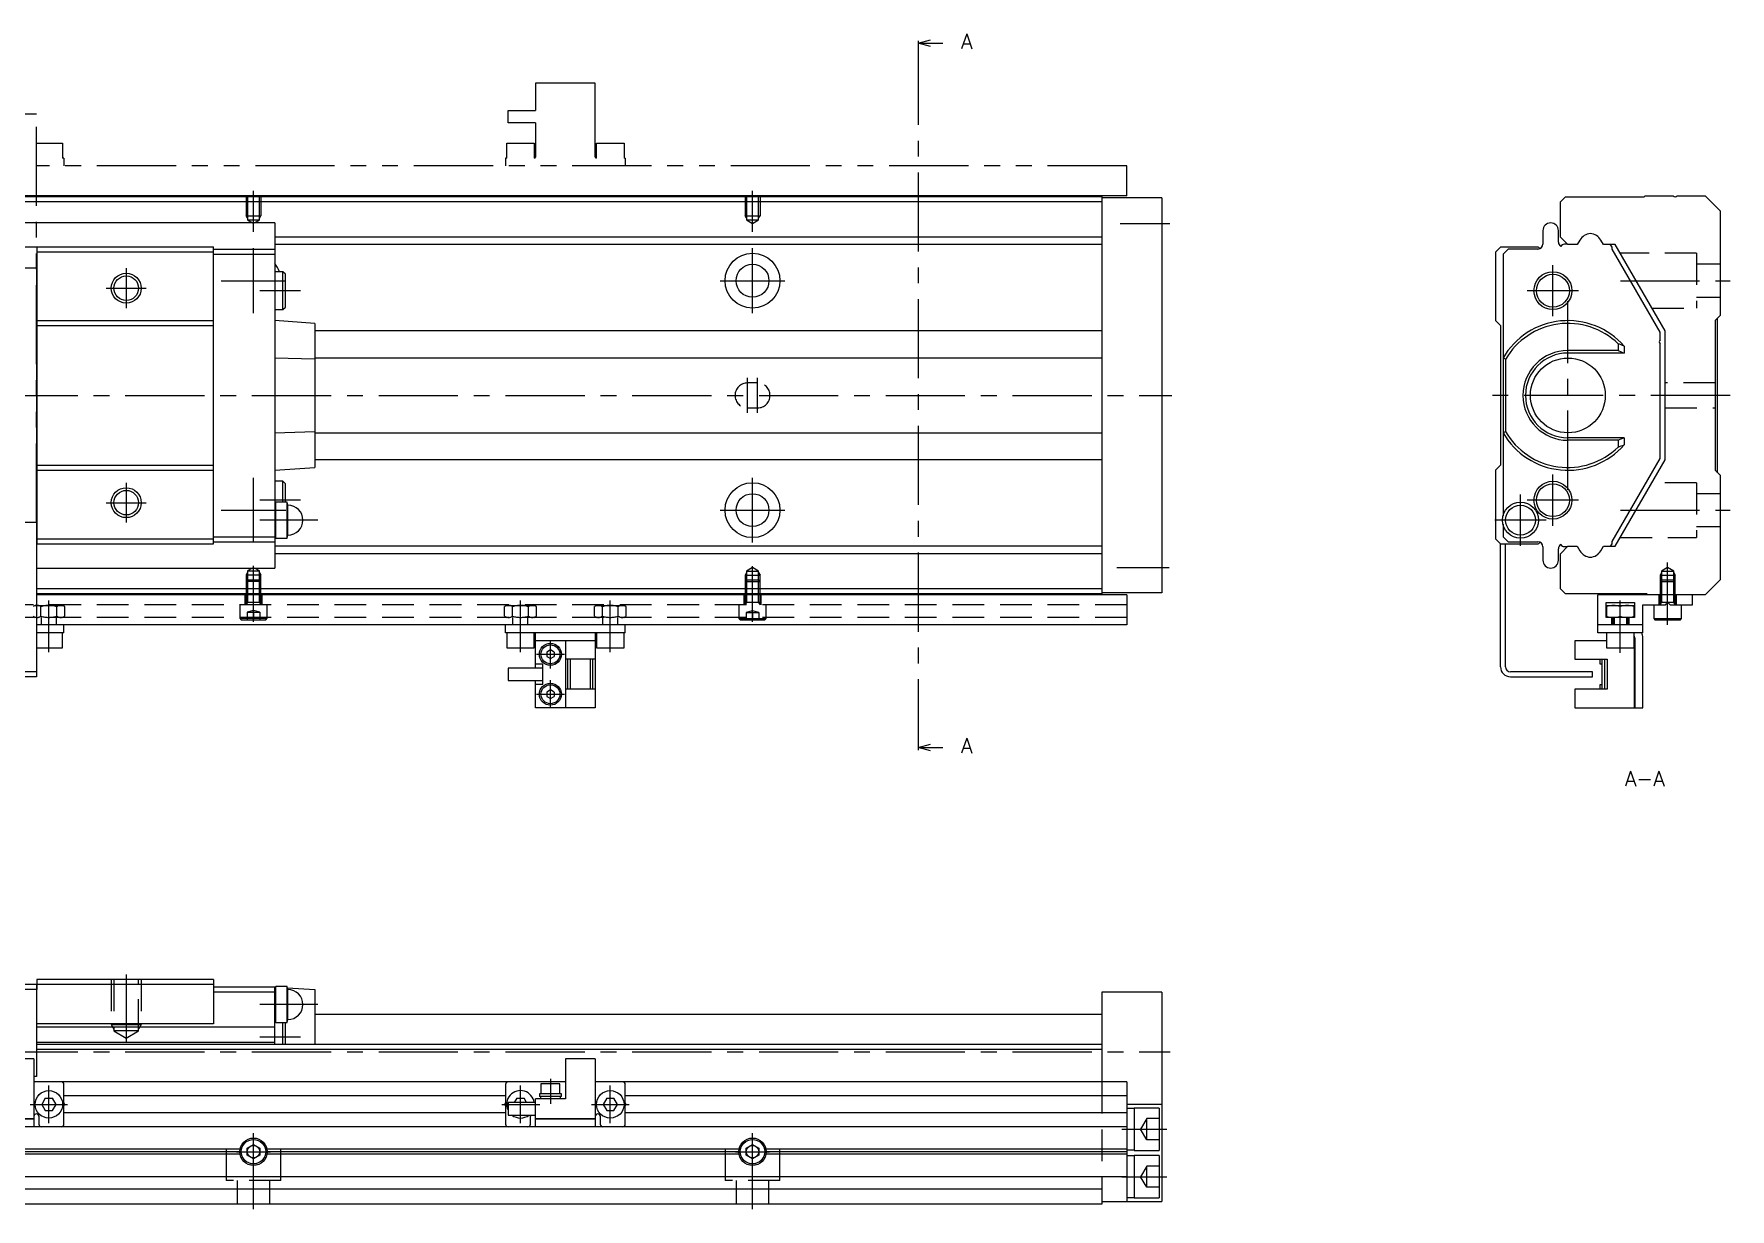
# Model space of a CAD drawing. Extents: x -4 to 749, y -8 to 245.
# Drawn here: x 409.3 to 749.2, y 9 to 244.6 of the extents above; entities that cross this region are included whole.
import ezdxf

# ---------------------------------------------------------------- set-up
doc = ezdxf.new("R2010")
doc.units = 0
doc.header["$LTSCALE"] = 0.5
for name, pattern in [('CENTER', [50.8, 31.75, -6.35, 6.35, -6.35]), ('DASHED', [19.05, 12.7, -6.35]), ('PHANTOM', [63.5, 31.75, -6.35, 6.35, -6.35, 6.35, -6.35])]:
    doc.linetypes.add(name, pattern=pattern)
for name, color, linetype in [('MSM_CENTER', 1, 'CENTER'), ('MSM_CONTINUOUS', 7, 'CONTINUOUS'), ('MSM_DASHED', 4, 'DASHED'), ('MSM_IMAGINARY', 6, 'PHANTOM'), ('MSM_NARROW', 5, 'CONTINUOUS'), ('MSM_PART_NUMBER', 7, 'CONTINUOUS')]:
    doc.layers.add(name, color=color, linetype=linetype)
doc.styles.get("Standard").update_dxf_attribs({"font": 'txt.shx', "height": 3, "bigfont": 'bigfont.shx'})

msp = doc.modelspace()

# ---------------------------------------------------------------- linework, layer by layer
at = {"layer": 'MSM_CENTER'}
for p, q in [((586.46, 242.23), (586.46, 102.02)), ((453.3, 204.91), (453.3, 213.12)), ((553.3, 204.91), (553.3, 213.12)), ((626.98, 206.62), (636.92, 206.62)), ((453.3, 188.62), (453.3, 201.62)), ((553.3, 188.62), (553.3, 201.62)), ((427.8, 197.62), (427.8, 189.62)), ((713.69, 188), (713.69, 198.25)), ((446.8, 195.12), (459.8, 195.12)), ((546.8, 195.12), (559.8, 195.12)), ((727.22, 195.12), (749.19, 195.12)), ((423.8, 193.62), (431.8, 193.62)), ((462.7, 193.12), (454.6, 193.12)), ((718.82, 193.12), (708.56, 193.12)), ((716.69, 153.22), (716.69, 191.02)), ((552.3, 168.62), (552.3, 175.62)), ((554.3, 168.62), (554.3, 175.62)), ((-4.2, 172.12), (637.3, 172.12)), ((749.19, 172.12), (701.19, 172.12)), ((427.8, 154.62), (427.8, 146.62)), ((453.3, 142.62), (453.3, 155.62)), ((553.3, 142.62), (553.3, 155.62)), ((713.69, 146), (713.69, 156.25)), ((423.8, 150.62), (431.8, 150.62)), ((462.7, 151.12), (454.6, 151.12)), ((707.19, 142), (707.19, 152.25)), ((718.82, 151.12), (708.56, 151.12)), ((446.8, 149.12), (459.8, 149.12)), ((466.2, 147.12), (454.6, 147.12)), ((546.8, 149.12), (559.8, 149.12)), ((712.32, 147.12), (702.06, 147.12)), ((727.22, 149.12), (749.19, 149.12)), ((453.3, 126.74), (453.3, 137.93)), ((553.3, 126.72), (553.3, 137.91)), ((626.3, 137.62), (636.8, 137.62)), ((736.68, 126.12), (736.68, 138.63)), ((412.3, 120.62), (412.3, 131.02)), ((506.8, 120.62), (506.8, 131.02)), ((524.8, 120.62), (524.8, 131.02)), ((727.19, 120.52), (727.19, 131.02)), ((512.8, 117.41), (512.8, 123.03)), ((509.99, 120.22), (515.61, 120.22)), ((509.99, 112.22), (515.61, 112.22)), ((512.8, 109.41), (512.8, 115.03)), ((427.8, 56), (427.8, 42.3)), ((466.2, 50), (454.6, 50)), ((462.7, 43.5), (454.6, 43.5)), ((-4.2, 40.5), (637, 40.5)), ((512.8, 35.1), (512.8, 30.1)), ((412.3, 26.25), (412.3, 33.75)), ((506.8, 26.25), (506.8, 33.75)), ((524.8, 26.25), (524.8, 33.75)), ((408.55, 30), (416.05, 30)), ((503.05, 30), (510.69, 30)), ((521.05, 30), (528.55, 30)), ((453.3, 9), (453.3, 24.25)), ((553.3, 9), (553.3, 24.25)), ((627.3, 25), (636.3, 25)), ((449.92, 20.5), (456.68, 20.5)), ((549.92, 20.5), (556.68, 20.5)), ((627.3, 15.5), (636.3, 15.5))]:
    msp.add_line(p, q, dxfattribs=at)
at = {"layer": 'MSM_CONTINUOUS'}
for p, q in [((586.46, 242.73), (588.96, 243.4)), ((586.46, 243.23), (586.46, 242.23)), ((586.46, 242.73), (591.46, 242.73)), ((588.96, 242.06), (586.46, 242.73)), ((623.3, 212.12), (183.3, 212.12)), ((623.3, 211.92), (183.3, 211.92)), ((623.3, 210.92), (183.3, 210.92)), ((623.3, 212.12), (623.3, 132.12)), ((635.3, 211.72), (623.3, 211.72)), ((635.3, 211.72), (635.3, 132.52)), ((715.19, 210.92), (716.19, 211.92)), ((715.19, 203.87), (715.19, 210.92)), ((716.19, 211.92), (731.99, 211.92)), ((731.99, 211.92), (732.19, 212.12)), ((732.19, 212.12), (737.79, 212.12)), ((738.59, 212.12), (744.19, 212.12)), ((744.19, 212.12), (747.19, 209.12)), ((747.19, 209.12), (747.19, 188.12)), ((457.6, 206.72), (352, 206.72)), ((457.6, 206.72), (457.6, 137.52)), ((711.69, 205.17), (711.69, 202.47)), ((714.79, 202.87), (714.79, 205.17)), ((364.3, 201.88), (445.3, 201.88)), ((409.9, 201.88), (409.9, 142.38)), ((409.9, 200.88), (445.3, 200.88)), ((445.3, 142.38), (445.3, 201.88)), ((445.3, 201.47), (457.6, 201.47)), ((623.3, 203.87), (457.6, 203.87)), ((623.3, 202.37), (457.6, 202.37)), ((703.19, 201.87), (702.19, 200.87)), ((702.19, 200.87), (702.19, 187.12)), ((710.57, 201.87), (703.19, 201.87)), ((704.69, 201.47), (703.69, 200.47)), ((710.69, 201.47), (704.69, 201.47)), ((716.69, 202.37), (715.19, 203.87)), ((716.64, 202.42), (715.99, 202.42)), ((718.58, 202.37), (716.69, 202.37)), ((719.09, 203.27), (718.58, 202.37)), ((723.8, 202.37), (723.29, 203.27)), ((726.19, 202.37), (723.8, 202.37)), ((725.58, 201.42), (725.58, 201.62)), ((735.19, 184.79), (725.58, 201.42)), ((736.19, 185.05), (726.19, 202.37)), ((409.8, 197.62), (399.8, 197.62)), ((409.8, 197.62), (409.8, 115.72)), ((445.3, 200.47), (457.6, 200.47)), ((703.69, 200.47), (703.69, 147.97)), ((459.2, 196.92), (457.6, 196.92)), ((459.7, 196.42), (459.2, 196.92)), ((459.2, 189.32), (459.2, 196.92)), ((459.7, 189.82), (459.7, 196.42)), ((409.9, 187.13), (445.3, 187.13)), ((457.6, 189.32), (459.2, 189.32)), ((465.6, 186.57), (457.6, 187.12)), ((459.2, 189.32), (459.7, 189.82)), ((702.19, 187.12), (703.19, 186.12)), ((747.19, 188.12), (746.19, 187.12)), ((746.19, 187.12), (746.19, 157.12)), ((746.69, 156.62), (746.69, 187.62)), ((409.9, 186.13), (445.3, 186.13)), ((465.6, 186.57), (465.6, 157.68)), ((623.3, 185.05), (465.6, 185.05)), ((703.19, 186.12), (703.19, 158.12)), ((735.19, 183.27), (735.19, 184.79)), ((736.19, 159.2), (736.19, 185.05)), ((726.75, 181.12), (716.69, 181.12)), ((727.97, 180.62), (716.69, 180.62)), ((726.75, 182.49), (726.75, 181.12)), ((726.75, 181.12), (727.97, 180.62)), ((727.97, 182.01), (727.97, 180.62)), ((735.19, 159.46), (735.19, 182.47)), ((465.6, 179.36), (457.6, 179.61)), ((623.3, 179.62), (465.6, 179.62)), ((704.19, 179.36), (703.69, 179.61)), ((704.19, 179.36), (704.19, 164.89)), ((457.6, 164.64), (465.6, 164.89)), ((465.6, 164.62), (623.3, 164.62)), ((703.69, 164.64), (704.19, 164.89)), ((727.97, 163.62), (716.69, 163.62)), ((727.97, 163.62), (726.75, 163.12)), ((727.97, 163.62), (727.97, 162.24)), ((726.75, 163.12), (716.69, 163.12)), ((726.75, 163.12), (726.75, 161.76)), ((409.9, 158.13), (445.3, 158.13)), ((409.9, 157.13), (445.3, 157.13)), ((457.6, 157.12), (465.6, 157.68)), ((623.3, 159.2), (465.6, 159.2)), ((703.19, 158.12), (702.19, 157.12)), ((702.19, 157.12), (702.19, 143.37)), ((725.58, 142.82), (735.19, 159.46)), ((726.19, 141.87), (736.19, 159.2)), ((746.19, 157.12), (747.19, 156.12)), ((459.2, 154.92), (457.6, 154.92)), ((459.7, 154.42), (459.2, 154.92)), ((459.2, 150.72), (459.2, 154.92)), ((459.7, 150.72), (459.7, 154.42)), ((747.19, 156.12), (747.19, 135.12)), ((457.76, 150.72), (457.6, 150.12)), ((457.76, 143.52), (457.76, 150.72)), ((460.04, 150.72), (457.76, 150.72)), ((460.04, 143.52), (460.04, 150.72)), ((460.2, 150.12), (460.04, 150.72)), ((460.2, 144.12), (460.2, 150.12)), ((703.69, 146.28), (703.69, 143.77)), ((409.9, 143.38), (445.3, 143.38)), ((445.3, 143.77), (457.6, 143.77)), ((445.3, 142.77), (457.6, 142.77)), ((457.6, 144.12), (457.76, 143.52)), ((457.76, 143.52), (460.04, 143.52)), ((460.04, 143.52), (460.2, 144.12)), ((702.19, 143.37), (703.19, 142.37)), ((703.69, 143.77), (704.69, 142.77)), ((704.69, 142.77), (710.69, 142.77)), ((725.58, 142.62), (725.58, 142.82)), ((409.8, 142.38), (445.3, 142.38)), ((623.3, 141.87), (457.6, 141.87)), ((623.3, 140.37), (457.6, 140.37)), ((703.19, 117.72), (703.19, 142.37)), ((703.19, 142.37), (710.57, 142.37)), ((704.19, 117.72), (704.19, 142.37)), ((711.69, 141.77), (711.69, 139.07)), ((714.79, 139.07), (714.79, 141.37)), ((715.19, 140.37), (716.69, 141.87)), ((715.19, 133.32), (715.19, 140.37)), ((715.99, 141.82), (716.64, 141.82)), ((716.69, 141.87), (718.58, 141.87)), ((718.58, 141.87), (719.09, 140.98)), ((723.29, 140.98), (723.8, 141.87)), ((723.8, 141.87), (726.19, 141.87)), ((409.8, 137.52), (457.6, 137.52)), ((623.3, 133.32), (409.8, 133.32)), ((716.19, 132.32), (715.19, 133.32)), ((747.19, 135.12), (744.19, 132.12)), ((623.3, 132.32), (409.8, 132.32)), ((628.3, 132.12), (409.8, 132.12)), ((635.3, 132.52), (623.3, 132.52)), ((628.3, 132.12), (628.3, 126.12)), ((732.49, 132.32), (716.19, 132.32)), ((722.69, 124.52), (722.69, 132.12)), ((744.19, 132.12), (722.69, 132.12)), ((724.34, 130.62), (730.04, 130.62)), ((724.34, 127.62), (724.34, 130.62)), ((724.44, 130.02), (729.94, 130.02)), ((724.44, 130.02), (724.44, 127.62)), ((727.19, 127.87), (727.19, 129.78)), ((729.94, 127.62), (729.94, 130.02)), ((730.04, 130.62), (730.04, 127.62)), ((731.69, 124.52), (731.69, 130.12)), ((731.69, 130.12), (736.19, 130.12)), ((732.69, 132.12), (732.49, 132.32)), ((733.94, 130.12), (733.94, 127.42)), ((736.19, 130.12), (736.69, 130.62)), ((736.69, 130.62), (737.19, 130.12)), ((737.19, 130.12), (741.69, 130.12)), ((739.44, 127.42), (739.44, 130.12)), ((741.69, 130.12), (741.69, 132.12)), ((628.3, 126.12), (409.8, 126.12)), ((415.3, 124.52), (415.3, 126.12)), ((503.8, 124.52), (503.8, 126.12)), ((527.8, 124.52), (527.8, 126.12)), ((731.69, 126.12), (722.69, 126.12)), ((730.04, 127.62), (724.34, 127.62)), ((725.49, 126.12), (725.49, 127.62)), ((725.69, 127.62), (725.69, 126.12)), ((728.69, 126.12), (728.69, 127.62)), ((728.89, 127.62), (728.89, 126.12)), ((733.94, 127.42), (739.44, 127.42)), ((733.94, 127.42), (734.11, 127.12)), ((734.11, 127.12), (739.27, 127.12)), ((739.27, 127.12), (739.44, 127.42)), ((415.3, 124.52), (409.8, 124.52)), ((415.05, 121.52), (415.05, 124.52)), ((527.8, 124.52), (503.8, 124.52)), ((504.05, 124.52), (504.05, 121.52)), ((509.55, 121.52), (509.55, 124.52)), ((509.8, 117.47), (509.8, 124.39)), ((521.8, 122.92), (509.8, 122.92)), ((515.8, 122.92), (515.8, 109.52)), ((521.8, 124.39), (521.8, 109.52)), ((522.05, 124.52), (522.05, 121.52)), ((527.55, 121.52), (527.55, 124.52)), ((724.44, 122.92), (718.09, 122.92)), ((718.09, 122.92), (718.09, 119.22)), ((731.69, 124.52), (722.69, 124.52)), ((724.44, 124.52), (724.44, 121.52)), ((729.94, 121.52), (729.94, 124.52)), ((730.04, 122.92), (729.94, 122.92)), ((730.04, 109.52), (730.04, 122.92)), ((730.04, 122.87), (730.09, 122.87)), ((730.09, 123.52), (730.09, 109.52)), ((731.69, 109.52), (731.69, 123.52)), ((409.8, 121.52), (415.05, 121.52)), ((504.05, 121.52), (509.55, 121.52)), ((512.8, 121.09), (512.05, 120.66)), ((512.05, 120.66), (512.05, 119.79)), ((512.05, 119.79), (512.8, 119.36)), ((513.55, 120.66), (512.8, 121.09)), ((512.8, 119.36), (513.55, 119.79)), ((513.55, 120.66), (513.55, 119.79)), ((521.8, 119.22), (515.8, 119.22)), ((516.3, 113.22), (516.3, 119.22)), ((516.8, 113.22), (516.8, 119.22)), ((520.8, 113.22), (520.8, 119.22)), ((521.3, 113.22), (521.3, 119.22)), ((522.05, 121.52), (527.55, 121.52)), ((718.09, 119.22), (724.59, 119.22)), ((723.09, 119.22), (723.09, 118.32)), ((723.59, 113.22), (723.59, 119.22)), ((724.09, 113.22), (724.09, 119.22)), ((724.44, 121.52), (729.94, 121.52)), ((724.59, 119.22), (724.59, 113.22)), ((409.8, 115.72), (399.8, 115.72)), ((504.3, 117.47), (504.3, 114.97)), ((511.3, 117.47), (504.3, 117.47)), ((511.3, 118.22), (509.8, 118.22)), ((511.3, 114.22), (511.3, 118.22)), ((721.59, 116.72), (705.19, 116.72)), ((705.19, 115.72), (721.59, 115.72)), ((721.59, 115.72), (721.59, 116.72)), ((723.09, 118.32), (723.59, 118.32)), ((504.3, 114.97), (511.3, 114.97)), ((509.8, 109.52), (509.8, 114.97)), ((509.8, 114.22), (511.3, 114.22)), ((512.8, 113.09), (512.05, 112.66)), ((512.05, 112.66), (512.05, 111.79)), ((513.55, 112.66), (512.8, 113.09)), ((513.55, 112.66), (513.55, 111.79)), ((521.8, 113.22), (515.8, 113.22)), ((718.09, 113.22), (718.09, 109.52)), ((724.59, 113.22), (718.09, 113.22)), ((723.09, 114.12), (723.09, 113.22)), ((723.59, 114.12), (723.09, 114.12)), ((521.8, 109.52), (509.8, 109.52)), ((512.05, 111.79), (512.8, 111.36)), ((512.8, 111.36), (513.55, 111.79)), ((718.09, 109.52), (730.04, 109.52)), ((730.04, 109.57), (730.09, 109.57)), ((730.09, 109.52), (731.69, 109.52)), ((586.46, 101.52), (588.96, 102.19)), ((586.46, 102.02), (586.46, 101.02)), ((586.46, 101.52), (591.46, 101.52)), ((588.96, 100.85), (586.46, 101.52)), ((409.9, 55), (409.9, 53)), ((445.3, 55), (409.9, 55)), ((445.3, 55), (445.3, 46.15)), ((409.8, 54), (399.8, 54)), ((409.8, 54), (409.8, 35.6)), ((409.8, 53), (409.9, 53)), ((445.3, 54), (409.9, 54)), ((457.6, 53.5), (445.3, 53.5)), ((457.6, 52.5), (445.3, 52.5)), ((457.76, 53.6), (457.6, 53)), ((457.6, 53.5), (457.73, 53.49)), ((457.6, 42), (457.6, 53.5)), ((457.76, 46.4), (457.76, 53.6)), ((460.04, 53.6), (457.76, 53.6)), ((460.2, 53), (460.04, 53.6)), ((460.04, 46.4), (460.04, 53.6)), ((460.11, 53.34), (465.6, 53)), ((460.2, 47), (460.2, 53)), ((465.6, 53), (465.6, 42)), ((635.3, 52.5), (623.3, 52.5)), ((623.3, 52.5), (623.3, 34.5)), ((635.3, 52.5), (635.3, 10.5)), ((623.3, 48), (465.6, 48)), ((445.3, 46.15), (409.8, 46.15)), ((457.6, 45.5), (409.8, 45.5)), ((457.6, 47), (457.76, 46.4)), ((457.76, 46.4), (460.04, 46.4)), ((459.2, 42), (459.2, 46.4)), ((459.7, 42), (459.7, 46.4)), ((460.04, 46.4), (460.2, 47)), ((457.6, 42.4), (409.8, 42.4)), ((623.3, 42), (409.8, 42)), ((623.3, 41), (409.8, 41)), ((409.3, 39.1), (403.3, 39.1)), ((409.3, 39.1), (409.3, 25.5)), ((521.8, 39.1), (515.8, 39.1)), ((515.8, 39.1), (515.8, 31.1)), ((521.8, 39.1), (521.8, 25.5)), ((409.8, 35.6), (409.3, 35.6)), ((515.8, 34.5), (409.3, 34.5)), ((415.3, 26), (415.3, 34)), ((503.8, 34), (503.8, 26)), ((510.9, 34.1), (510.9, 32.1)), ((514.7, 34.1), (510.9, 34.1)), ((514.7, 32.1), (514.7, 34.1)), ((628.3, 34.5), (521.8, 34.5)), ((527.8, 26), (527.8, 34)), ((628.3, 34.5), (628.3, 10.5)), ((411.58, 31.25), (410.86, 30)), ((411.58, 31.25), (413.02, 31.25)), ((413.74, 30), (413.02, 31.25)), ((503.8, 31.7), (415.3, 31.7)), ((506.08, 31.25), (505.56, 30.35)), ((506.08, 31.25), (507.52, 31.25)), ((508.04, 30.35), (507.52, 31.25)), ((515.8, 31.1), (509.8, 31.1)), ((509.8, 25.5), (509.8, 31.1)), ((510.6, 32.1), (510.6, 31.6)), ((515, 32.1), (510.6, 32.1)), ((515, 31.6), (510.6, 31.6)), ((510.8, 31.6), (510.8, 31.1)), ((514.8, 31.1), (514.8, 31.6)), ((515, 31.6), (515, 32.1)), ((524.08, 31.25), (523.36, 30)), ((524.08, 31.25), (525.52, 31.25)), ((526.24, 30), (525.52, 31.25)), ((628.3, 31.7), (527.8, 31.7)), ((410.3, 27.6), (410.3, 26)), ((410.86, 30), (411.58, 28.75)), ((411.58, 28.75), (413.02, 28.75)), ((413.02, 28.75), (413.74, 30)), ((415.48, 30), (415.3, 30.3)), ((415.3, 29.7), (415.48, 30)), ((503.8, 28.3), (415.3, 28.3)), ((503.8, 30.3), (503.62, 30)), ((503.62, 30), (503.8, 29.7)), ((509.8, 30.35), (504.3, 30.35)), ((504.3, 30.35), (504.3, 27.85)), ((504.3, 27.85), (509.8, 27.85)), ((508.8, 26), (508.8, 27.6)), ((522.8, 27.6), (522.8, 26)), ((523.36, 30), (524.08, 28.75)), ((524.08, 28.75), (525.52, 28.75)), ((525.52, 28.75), (526.24, 30)), ((527.98, 30), (527.8, 30.3)), ((527.8, 29.7), (527.98, 30)), ((628.3, 28.3), (527.8, 28.3)), ((635.3, 30), (628.3, 30)), ((629.8, 29.15), (628.3, 29.15)), ((634.8, 29.25), (629.8, 29.25)), ((629.8, 29.25), (629.8, 20.75)), ((634.8, 29.25), (634.8, 20.75)), ((628.3, 25.5), (178.3, 25.5)), ((397.3, 27.15), (409.3, 27.15)), ((397.3, 27.1), (409.3, 27.1)), ((509.8, 27.15), (521.8, 27.15)), ((509.8, 27.1), (521.8, 27.1)), ((509.85, 27.15), (509.85, 27.1)), ((521.75, 27.15), (521.75, 27.1)), ((450.6, 21), (356, 21)), ((450.42, 20.5), (356.18, 20.5)), ((452.05, 21.22), (453.3, 21.94)), ((452.05, 19.78), (452.05, 21.22)), ((453.3, 21.94), (454.55, 21.22)), ((454.55, 21.22), (454.55, 19.78)), ((550.6, 21), (456, 21)), ((550.42, 20.5), (456.18, 20.5)), ((552.05, 21.22), (553.3, 21.94)), ((552.05, 19.78), (552.05, 21.22)), ((553.3, 21.94), (554.55, 21.22)), ((554.55, 21.22), (554.55, 19.78)), ((628.3, 21), (556, 21)), ((628.3, 20.5), (556.18, 20.5)), ((628.3, 20.85), (629.8, 20.85)), ((629.8, 20.75), (634.8, 20.75)), ((450.6, 20), (356, 20)), ((453.3, 19.06), (452.05, 19.78)), ((454.55, 19.78), (453.3, 19.06)), ((550.6, 20), (456, 20)), ((553.3, 19.06), (552.05, 19.78)), ((554.55, 19.78), (553.3, 19.06)), ((628.3, 20), (556, 20)), ((629.8, 19.65), (628.3, 19.65)), ((634.8, 19.75), (629.8, 19.75)), ((629.8, 19.75), (629.8, 11.25)), ((634.8, 19.75), (634.8, 11.25)), ((628.3, 15.5), (178.3, 15.5)), ((623.3, 15.5), (623.3, 10)), ((623.3, 13), (183.3, 13)), ((623.3, 10.5), (635.3, 10.5)), ((628.3, 11.35), (629.8, 11.35)), ((629.8, 11.25), (634.8, 11.25)), ((623.3, 10), (183.3, 10))]:
    msp.add_line(p, q, dxfattribs=at)
for centre, radius in [((553.3, 195.12), 5.5), ((553.3, 195.12), 3.3), ((427.8, 193.62), 2.46), ((713.69, 193.12), 3.8), ((713.69, 193.12), 3.3), ((716.69, 172.12), 7.5), ((427.8, 150.62), 2.46), ((553.3, 149.12), 5.5), ((713.69, 151.12), 3.8), ((713.69, 151.12), 3.3), ((553.3, 149.12), 3.3), ((707.19, 147.12), 3.6), ((707.19, 147.12), 3), ((512.8, 120.22), 2.2), ((512.8, 120.22), 1.9), ((512.8, 112.22), 2.2), ((512.8, 112.22), 1.9), ((412.3, 30), 2.75), ((524.8, 30), 2.75), ((453.3, 20.5), 2.75), ((453.3, 20.5), 2.45), ((453.3, 20.5), 1.25), ((553.3, 20.5), 2.75), ((553.3, 20.5), 2.45), ((553.3, 20.5), 1.25)]:
    msp.add_circle(centre, radius, dxfattribs=at)
for centre, radius, start, end in [((738.19, 212.42), 0.5, 216.8699, 323.1301), ((713.24, 205.17), 1.55, 0, 180), ((721.35, 201.97), 2.6, 93.4107, 150), ((721.04, 201.97), 2.6, 30, 86.5893), ((710.57, 201.37), 0.5, 19.0055, 90), ((710.69, 202.47), 1, 270, 0), ((715.79, 202.87), 1, 180, 239.9081), ((715.99, 201.62), 0.8, 90, 151.2511), ((724.78, 201.62), 0.8, 0, 69.6359), ((453.3, 195.12), 5.5, 19.1033, 38.5727), ((716.69, 172.12), 15, 41.2361, 150.0736), ((716.69, 172.12), 14.44, 45.8486, 149.949), ((716.69, 172.12), 9, 90, 270), ((716.69, 172.12), 8.5, 90, 270), ((722.54, 169.83), 13.33, 65.9851, 71.6163), ((735.49, 182.87), 0.5, 126.8699, 233.1301), ((716.69, 172.12), 15, 209.9264, 318.7639), ((716.69, 172.12), 14.44, 210.051, 314.1514), ((722.57, 174.35), 13.26, 288.3686, 294.03), ((460.2, 147.12), 3, 270, 90), ((710.69, 141.77), 1, 0, 90), ((710.57, 142.87), 0.5, 270, 341.0726), ((715.79, 141.37), 1, 120.0919, 180), ((715.99, 142.62), 0.8, 208.7489, 270), ((721.35, 142.28), 2.6, 210, 266.5893), ((721.04, 142.28), 2.6, 273.4107, 330), ((724.78, 142.62), 0.8, 290.3724, 0), ((713.24, 139.07), 1.55, 180, 0), ((725.82, 126.05), 3.98, 69.7735, 110.2265), ((728.57, 126.05), 3.98, 69.7735, 110.2265), ((725.82, 131.6), 3.98, 249.7735, 290.2265), ((728.57, 131.6), 3.98, 249.7735, 290.2265), ((509.4, 119.7), 4.82, 88.2447, 90.2335), ((509.56, 124), 0.527, 72.2935, 91.2231), ((509.7, 124.4), 0.105, 357.1508, 75.3517), ((521.9, 124.4), 0.0991, 118.1849, 184.1719), ((522.04, 124.05), 0.475, 88.452, 112.8578), ((729.09, 123.52), 1, 0, 31.7883), ((729.09, 123.52), 2.6, 0, 22.6199), ((705.19, 117.72), 2, 180, 270), ((705.19, 117.72), 1, 180, 270), ((460.2, 50), 3, 270, 90), ((414.8, 34), 0.5, 0, 90), ((504.3, 34), 0.5, 90, 180), ((527.3, 34), 0.5, 0, 90), ((506.8, 30), 2.75, 7.312, 204.62), ((409.8, 27.6), 0.5, 0, 180), ((506.8, 30), 2.75, 231.4273, 308.5727), ((509.3, 27.6), 0.5, 150, 180), ((509.28, 27.59), 0.517, 4.3661, 29.8325), ((522.3, 27.6), 0.5, 0, 180), ((410.8, 26), 0.5, 180, 270), ((414.8, 26), 0.5, 270, 0), ((504.3, 26), 0.5, 180, 270), ((508.3, 26), 0.5, 270, 0), ((523.3, 26), 0.5, 180, 270), ((527.3, 26), 0.5, 270, 0)]:
    msp.add_arc(centre, radius, start, end, dxfattribs=at)
at = {"layer": 'MSM_DASHED'}
for p, q in [((451.8, 212.12), (451.8, 208.12)), ((452.07, 212.12), (452.07, 207.32)), ((454.53, 207.32), (454.53, 212.12)), ((454.8, 212.12), (454.8, 208.12)), ((551.8, 212.12), (551.8, 208.12)), ((552.07, 212.12), (552.07, 207.32)), ((554.53, 207.32), (554.53, 212.12)), ((554.8, 212.12), (554.8, 208.12)), ((451.8, 208.12), (454.8, 208.12)), ((452.07, 207.66), (451.8, 208.12)), ((454.53, 207.66), (454.8, 208.12)), ((551.8, 208.12), (554.8, 208.12)), ((552.07, 207.66), (551.8, 208.12)), ((554.53, 207.66), (554.8, 208.12)), ((452.07, 207.32), (453.11, 206.72)), ((452.07, 207.32), (454.53, 207.32)), ((453.49, 206.72), (454.53, 207.32)), ((552.07, 207.32), (553.3, 206.61)), ((552.07, 207.32), (554.53, 207.32)), ((553.3, 206.61), (554.53, 207.32)), ((742.49, 200.62), (727.2, 200.62)), ((742.49, 200.62), (742.49, 189.62)), ((747.19, 198.42), (742.49, 198.42)), ((742.49, 191.82), (747.19, 191.82)), ((733.55, 189.62), (742.49, 189.62)), ((554.3, 174.62), (552.3, 174.62)), ((746.19, 174.62), (736.19, 174.62)), ((552.3, 169.62), (554.3, 169.62)), ((736.19, 169.62), (746.19, 169.62)), ((742.49, 154.62), (733.55, 154.62)), ((742.49, 154.62), (742.49, 143.62)), ((747.19, 152.42), (742.49, 152.42)), ((727.2, 143.62), (742.49, 143.62)), ((742.49, 145.82), (747.19, 145.82)), ((452.07, 136.61), (451.8, 136.14)), ((451.8, 136.14), (451.8, 130.14)), ((451.8, 136.14), (454.8, 136.14)), ((453.08, 137.52), (452.07, 136.94)), ((452.07, 136.94), (452.07, 130.61)), ((452.07, 136.94), (454.53, 136.94)), ((454.53, 136.94), (453.52, 137.52)), ((454.53, 130.61), (454.53, 136.94)), ((454.53, 136.61), (454.8, 136.14)), ((454.8, 130.14), (454.8, 136.14)), ((552.07, 136.59), (551.8, 136.12)), ((551.8, 136.12), (551.8, 130.12)), ((551.8, 136.12), (554.8, 136.12)), ((553.3, 137.63), (552.07, 136.92)), ((552.07, 136.92), (552.07, 130.59)), ((552.07, 136.92), (554.53, 136.92)), ((554.53, 136.92), (553.3, 137.63)), ((554.53, 130.59), (554.53, 136.92)), ((554.53, 136.59), (554.8, 136.12)), ((554.8, 130.12), (554.8, 136.12)), ((735.45, 136.59), (735.18, 136.12)), ((735.18, 136.12), (738.18, 136.12)), ((735.18, 136.12), (735.18, 130.12)), ((736.68, 137.63), (735.45, 136.92)), ((735.45, 136.92), (735.45, 130.59)), ((735.45, 136.92), (737.91, 136.92)), ((737.91, 136.92), (736.68, 137.63)), ((737.91, 130.59), (737.91, 136.92)), ((737.91, 136.59), (738.18, 136.12)), ((738.18, 130.12), (738.18, 136.12)), ((452.07, 135.14), (451.8, 134.87)), ((451.8, 134.87), (454.8, 134.87)), ((452.07, 135.14), (454.53, 135.14)), ((454.8, 134.87), (454.53, 135.14)), ((552.07, 135.12), (551.8, 134.85)), ((551.8, 134.85), (554.8, 134.85)), ((552.07, 135.12), (554.53, 135.12)), ((554.8, 134.85), (554.53, 135.12)), ((735.45, 135.12), (735.18, 134.85)), ((735.18, 134.85), (738.18, 134.85)), ((735.45, 135.12), (737.91, 135.12)), ((738.18, 134.85), (737.91, 135.12)), ((628.3, 130.12), (178.3, 130.12)), ((409.55, 130.02), (409.12, 129.78)), ((409.55, 130.02), (415.05, 130.02)), ((410.71, 127.87), (410.71, 129.78)), ((413.89, 127.87), (413.89, 129.78)), ((415.48, 129.78), (415.05, 130.02)), ((415.48, 127.87), (415.48, 129.78)), ((450.55, 130.14), (450.55, 127.44)), ((451.55, 132.14), (451.55, 130.14)), ((454.8, 130.61), (451.8, 130.61)), ((452.07, 130.61), (451.8, 130.14)), ((454.53, 130.61), (454.8, 130.14)), ((455.05, 130.14), (455.05, 132.14)), ((456.05, 127.44), (456.05, 130.14)), ((504.05, 130.02), (503.62, 129.78)), ((503.62, 127.87), (503.62, 129.78)), ((504.05, 130.02), (509.55, 130.02)), ((505.21, 127.87), (505.21, 129.78)), ((508.39, 127.87), (508.39, 129.78)), ((509.98, 129.78), (509.55, 130.02)), ((509.98, 127.87), (509.98, 129.78)), ((522.05, 130.02), (521.62, 129.78)), ((521.62, 127.87), (521.62, 129.78)), ((522.05, 130.02), (527.55, 130.02)), ((523.21, 127.87), (523.21, 129.78)), ((526.39, 127.87), (526.39, 129.78)), ((527.98, 129.78), (527.55, 130.02)), ((527.98, 127.87), (527.98, 129.78)), ((550.55, 130.12), (550.55, 127.42)), ((551.55, 132.12), (551.55, 130.12)), ((554.8, 130.59), (551.8, 130.59)), ((552.07, 130.59), (551.8, 130.12)), ((554.53, 130.59), (554.8, 130.12)), ((555.05, 130.12), (555.05, 132.12)), ((556.05, 127.42), (556.05, 130.12)), ((734.93, 132.12), (734.93, 130.12)), ((735.18, 130.12), (735.45, 130.59)), ((738.19, 130.59), (735.19, 130.59)), ((738.18, 130.12), (737.91, 130.59)), ((738.43, 130.12), (738.43, 132.12)), ((628.3, 127.62), (178.3, 127.62)), ((409.12, 127.87), (409.55, 127.62)), ((410.8, 126.12), (410.8, 127.62)), ((413.8, 126.12), (413.8, 127.62)), ((415.05, 127.62), (415.48, 127.87)), ((450.55, 127.44), (450.85, 127.14)), ((450.55, 127.44), (456.05, 127.44)), ((450.85, 127.14), (455.75, 127.14)), ((453.3, 128.98), (452.05, 128.64)), ((452.05, 128.64), (452.05, 127.14)), ((452.05, 128.64), (454.55, 128.64)), ((454.55, 128.64), (453.3, 128.98)), ((453.3, 128.64), (453.3, 127.14)), ((454.55, 128.64), (454.55, 127.14)), ((455.75, 127.14), (456.05, 127.44)), ((503.62, 127.87), (504.05, 127.62)), ((505.3, 126.12), (505.3, 127.62)), ((508.3, 126.12), (508.3, 127.62)), ((509.55, 127.62), (509.98, 127.87)), ((521.62, 127.87), (522.05, 127.62)), ((523.3, 126.12), (523.3, 127.62)), ((526.3, 126.12), (526.3, 127.62)), ((527.55, 127.62), (527.98, 127.87)), ((550.55, 127.42), (550.85, 127.12)), ((550.55, 127.42), (556.05, 127.42)), ((550.85, 127.12), (555.75, 127.12)), ((553.3, 128.96), (552.05, 128.62)), ((552.05, 128.62), (552.05, 127.12)), ((552.05, 128.62), (554.55, 128.62)), ((554.55, 128.62), (553.3, 128.96)), ((553.3, 128.62), (553.3, 127.12)), ((554.55, 128.62), (554.55, 127.12)), ((555.75, 127.12), (556.05, 127.42)), ((409.8, 116.72), (399.8, 116.72)), ((424.8, 55), (424.8, 46)), ((425.34, 55), (425.34, 44.72)), ((430.26, 44.72), (430.26, 55)), ((430.8, 55), (430.8, 46)), ((409.8, 53), (399.8, 53)), ((424.8, 46), (430.8, 46)), ((424.8, 46), (425.34, 45.06)), ((425.34, 44.72), (427.8, 43.3)), ((430.26, 44.72), (425.34, 44.72)), ((427.8, 43.3), (430.26, 44.72)), ((430.8, 46), (430.26, 45.06)), ((623.3, 34.5), (623.3, 15.5)), ((632.3, 27.13), (631.07, 25)), ((632.3, 22.88), (631.07, 25)), ((634.8, 27.13), (632.3, 27.13)), ((632.3, 22.88), (632.3, 27.13)), ((632.3, 25), (634.8, 25)), ((447.8, 21), (447.8, 14.7)), ((458.8, 14.7), (458.8, 21)), ((547.8, 21), (547.8, 14.7)), ((558.8, 14.7), (558.8, 21)), ((634.8, 22.88), (632.3, 22.88)), ((632.3, 17.63), (631.07, 15.5)), ((632.3, 13.38), (632.3, 17.63)), ((634.8, 17.63), (632.3, 17.63)), ((458.8, 14.7), (447.8, 14.7)), ((450, 14.7), (450, 10)), ((456.6, 10), (456.6, 14.7)), ((558.8, 14.7), (547.8, 14.7)), ((550, 14.7), (550, 10)), ((556.6, 10), (556.6, 14.7)), ((632.3, 13.38), (631.07, 15.5)), ((632.3, 15.5), (634.8, 15.5)), ((634.8, 13.38), (632.3, 13.38))]:
    msp.add_line(p, q, dxfattribs=at)
for centre, radius, start, end in [((552.3, 172.12), 2.5, 90, 270), ((554.3, 172.12), 2.5, 270, 90), ((409.92, 128.62), 1.41, 55.6665, 115.6665), ((412.3, 124.77), 5.25, 72.412, 107.588), ((414.68, 128.62), 1.41, 64.3335, 124.3335), ((504.42, 128.62), 1.41, 55.6665, 115.6665), ((506.8, 124.77), 5.25, 72.412, 107.588), ((509.18, 128.62), 1.41, 64.3335, 124.3335), ((522.42, 128.62), 1.41, 55.6665, 115.6665), ((524.8, 124.77), 5.25, 72.412, 107.588), ((527.18, 128.62), 1.41, 64.3335, 124.3335), ((409.92, 129.03), 1.41, 244.3335, 304.3335), ((412.3, 132.88), 5.25, 252.412, 287.588), ((414.68, 129.03), 1.41, 235.6665, 295.6665), ((504.42, 129.03), 1.41, 244.3335, 304.3335), ((506.8, 132.88), 5.25, 252.412, 287.588), ((509.18, 129.03), 1.41, 235.6665, 295.6665), ((522.42, 129.03), 1.41, 244.3335, 304.3335), ((524.8, 132.88), 5.25, 252.412, 287.588), ((527.18, 129.03), 1.41, 235.6665, 295.6665)]:
    msp.add_arc(centre, radius, start, end, dxfattribs=at)
at = {"layer": 'MSM_IMAGINARY'}
for p, q in [((509.8, 234.72), (509.8, 229.27)), ((521.8, 234.72), (509.8, 234.72)), ((521.8, 219.86), (521.8, 234.72)), ((409.8, 228.52), (399.8, 228.52)), ((409.8, 146.62), (409.8, 228.52)), ((504.3, 226.77), (504.3, 229.27)), ((504.3, 229.27), (509.8, 229.27)), ((509.8, 226.77), (504.3, 226.77)), ((509.8, 226.77), (509.8, 219.86)), ((409.8, 222.72), (415.05, 222.72)), ((415.05, 222.72), (415.05, 219.72)), ((504.05, 222.72), (509.55, 222.72)), ((504.05, 219.72), (504.05, 222.72)), ((509.55, 222.72), (509.55, 219.72)), ((522.05, 222.72), (527.55, 222.72)), ((522.05, 219.72), (522.05, 222.72)), ((527.55, 222.72), (527.55, 219.72)), ((628.3, 218.12), (409.8, 218.12)), ((415.3, 219.72), (415.05, 219.72)), ((415.3, 219.72), (415.3, 218.12)), ((503.8, 219.72), (503.8, 218.12)), ((504.05, 219.72), (503.8, 219.72)), ((527.8, 219.72), (527.55, 219.72)), ((527.8, 219.72), (527.8, 218.12)), ((628.3, 212.12), (628.3, 218.12)), ((628.3, 212.12), (623.3, 212.12)), ((409.8, 146.62), (399.8, 146.62))]:
    msp.add_line(p, q, dxfattribs=at)
for centre, radius, start, end in [((509.58, 220.05), 0.326, 264.6514, 308.3848), ((509.69, 219.85), 0.11, 327.7118, 2.0412), ((521.9, 219.85), 0.0991, 175.8281, 241.8151), ((522.04, 220.2), 0.475, 247.1422, 271.548)]:
    msp.add_arc(centre, radius, start, end, dxfattribs=at)
at = {"layer": 'MSM_NARROW'}
for p, q in [((725.96, 127.62), (725.96, 126.12)), ((728.42, 127.62), (728.42, 126.12))]:
    msp.add_line(p, q, dxfattribs=at)
for centre in [(427.8, 193.62), (427.8, 150.62)]:
    msp.add_circle(centre, 3, dxfattribs=at)

# ---------------------------------------------------------------- texts
at = {"layer": 'MSM_PART_NUMBER'}
for s, p in [('A', (595.08, 241.6)), ('A', (595.08, 100.39)), ('A-A', (728.11, 93.81))]:
    msp.add_text(s, height=3, dxfattribs=at).set_placement(p)

doc.saveas('drawing.dxf')
